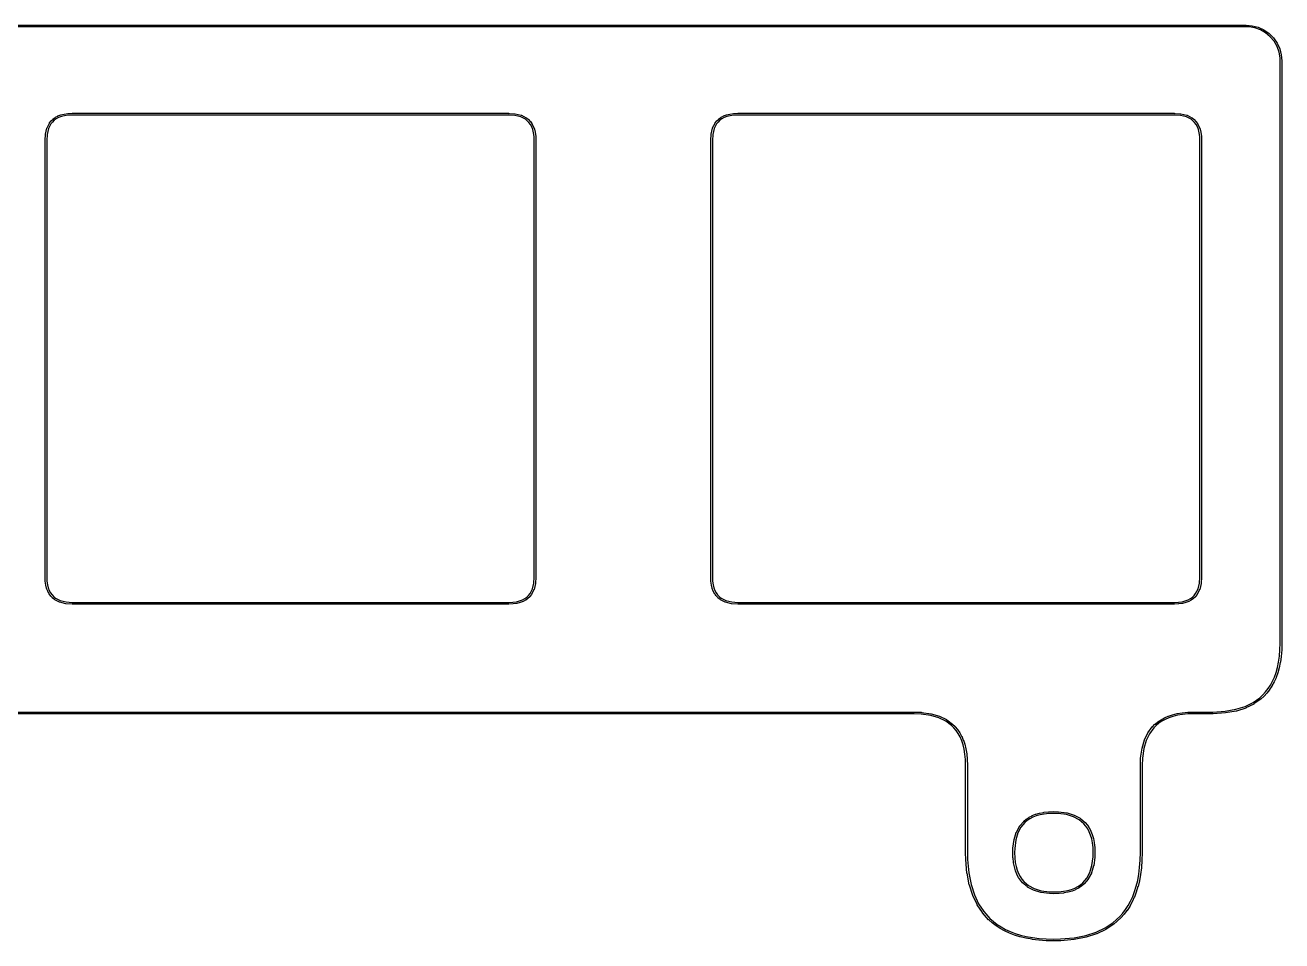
# Model space of a CAD drawing. Extents: x 16 to 363, y -178 to -8.
# Drawn here: x 326.97 to 362.94, y -141.68 to -115.46 of the extents above; entities that cross this region are included whole.
import ezdxf

# ---------------------------------------------------------------- set-up
doc = ezdxf.new("R2010")
doc.units = 0
doc.layers.add('BLACK', color=7, linetype='CONTINUOUS')

msp = doc.modelspace()

# ---------------------------------------------------------------- linework, layer by layer
at = {"layer": 'BLACK', "linetype": 'CONTINUOUS'}
for p, q in [((306.9875, -115.4625), (361.91, -115.4625)), ((361.91, -115.5125), (306.9875, -115.5125)), ((361.91, -115.4625), (362.087989, -115.478072)), ((361.995301, -115.5125), (361.91, -115.5125)), ((362.163312, -115.542125), (361.995301, -115.5125)), ((362.087989, -115.478072), (362.260571, -115.524315)), ((362.323627, -115.600475), (362.163312, -115.542125)), ((362.260571, -115.524315), (362.4225, -115.599824)), ((362.471373, -115.685776), (362.323627, -115.600475)), ((362.4225, -115.599824), (362.568857, -115.702304)), ((362.602062, -115.795438), (362.471373, -115.685776)), ((362.568857, -115.702304), (362.695196, -115.828643)), ((362.711724, -115.926127), (362.602062, -115.795438)), ((362.695196, -115.828643), (362.797676, -115.975)), ((362.797025, -116.073873), (362.711724, -115.926127)), ((362.855375, -116.234188), (362.797025, -116.073873)), ((362.797676, -115.975), (362.873185, -116.136929)), ((362.873185, -116.136929), (362.919428, -116.309511)), ((362.885, -116.402199), (362.855375, -116.234188)), ((362.885, -116.4875), (362.885, -116.402199)), ((362.885, -133.152171), (362.885, -116.4875)), ((362.919428, -116.309511), (362.935, -116.4875)), ((362.935, -116.4875), (362.935, -133.1525)), ((327.594088, -118.403027), (327.664154, -118.265339)), ((327.707595, -118.290217), (327.639968, -118.423111)), ((327.664154, -118.265339), (327.665682, -118.263398)), ((327.665682, -118.263398), (327.666805, -118.261196)), ((327.666805, -118.261196), (327.712301, -118.203504)), ((327.750498, -118.235813), (327.707595, -118.290217)), ((327.712301, -118.203504), (327.713612, -118.202384)), ((327.713612, -118.202384), (327.714599, -118.200968)), ((327.714599, -118.200968), (327.767193, -118.150374)), ((327.800606, -118.18761), (327.750498, -118.235813)), ((327.767193, -118.150374), (327.768659, -118.149434)), ((327.768659, -118.149434), (327.769844, -118.148155)), ((327.769844, -118.148155), (327.831496, -118.103428)), ((327.85949, -118.14489), (327.800606, -118.18761)), ((327.831496, -118.103428), (327.833034, -118.10272)), ((327.833034, -118.10272), (327.834342, -118.101642)), ((327.834342, -118.101642), (327.903537, -118.06446)), ((327.925792, -118.109262), (327.85949, -118.14489)), ((327.903537, -118.06446), (327.905084, -118.063986)), ((327.905084, -118.063986), (327.906451, -118.063128)), ((327.906451, -118.063128), (327.988279, -118.031873)), ((328.00473, -118.079112), (327.925792, -118.109262)), ((327.988279, -118.031873), (327.989751, -118.031622)), ((327.989751, -118.031622), (327.9911, -118.030983)), ((327.9911, -118.030983), (328.081452, -118.008255)), ((328.092345, -118.057073), (328.00473, -118.079112)), ((328.081452, -118.008255), (328.082811, -118.008186)), ((328.082811, -118.008186), (328.084095, -118.00774)), ((328.084095, -118.00774), (328.191571, -117.99274)), ((328.197294, -118.042425), (328.092345, -118.057073)), ((328.191571, -117.99274), (328.192784, -117.99281)), ((328.192784, -117.99281), (328.193963, -117.992523)), ((328.193963, -117.992523), (328.311437, -117.987523)), ((328.313023, -118.0375), (328.197294, -118.042425)), ((328.311437, -117.987523), (328.311969, -117.987605)), ((328.311969, -117.987605), (328.3125, -117.9875)), ((328.3125, -117.9875), (340.8125, -117.9875)), ((340.811672, -118.0375), (328.313023, -118.0375)), ((340.982931, -118.048803), (340.811672, -118.0375)), ((340.8125, -117.9875), (340.813317, -117.987662)), ((340.813317, -117.987662), (340.814146, -117.987554)), ((340.814146, -117.987554), (340.988384, -117.999054)), ((341.151888, -118.089968), (340.982931, -118.048803)), ((340.988384, -117.999054), (340.990486, -117.999618)), ((340.990486, -117.999618), (340.992656, -117.999711)), ((340.992656, -117.999711), (341.166553, -118.04208)), ((341.284782, -118.157595), (341.151888, -118.089968)), ((341.166553, -118.04208), (341.169181, -118.043302)), ((341.169181, -118.043302), (341.171973, -118.044088)), ((341.171973, -118.044088), (341.309661, -118.114154)), ((341.339186, -118.200498), (341.284782, -118.157595)), ((341.309661, -118.114154), (341.311601, -118.115682)), ((341.311601, -118.115682), (341.313804, -118.116805)), ((341.313804, -118.116805), (341.371496, -118.162301)), ((341.387389, -118.250606), (341.339186, -118.200498)), ((341.371496, -118.162301), (341.372615, -118.163612)), ((341.372615, -118.163612), (341.374032, -118.164599)), ((341.374032, -118.164599), (341.424626, -118.217193)), ((341.430109, -118.30949), (341.387389, -118.250606)), ((341.424626, -118.217193), (341.425565, -118.218659)), ((341.425565, -118.218659), (341.426845, -118.219844)), ((341.426845, -118.219844), (341.471572, -118.281496)), ((341.465737, -118.375792), (341.430109, -118.30949)), ((341.471572, -118.281496), (341.472279, -118.283034)), ((341.472279, -118.283034), (341.473358, -118.284342)), ((341.473358, -118.284342), (341.51054, -118.353537)), ((346.644088, -118.403027), (346.714154, -118.265339)), ((346.757595, -118.290217), (346.689968, -118.423111)), ((346.714154, -118.265339), (346.715682, -118.263398)), ((346.715682, -118.263398), (346.716805, -118.261196)), ((346.716805, -118.261196), (346.762301, -118.203504)), ((346.800498, -118.235813), (346.757595, -118.290217)), ((346.762301, -118.203504), (346.763612, -118.202384)), ((346.763612, -118.202384), (346.764599, -118.200968)), ((346.764599, -118.200968), (346.817193, -118.150374)), ((346.850606, -118.18761), (346.800498, -118.235813)), ((346.817193, -118.150374), (346.818659, -118.149434)), ((346.818659, -118.149434), (346.819844, -118.148155)), ((346.819844, -118.148155), (346.881496, -118.103428)), ((346.90949, -118.14489), (346.850606, -118.18761)), ((346.881496, -118.103428), (346.883034, -118.10272)), ((346.883034, -118.10272), (346.884342, -118.101642)), ((346.884342, -118.101642), (346.953537, -118.06446)), ((346.975792, -118.109262), (346.90949, -118.14489)), ((346.953537, -118.06446), (346.955084, -118.063986)), ((346.955084, -118.063986), (346.956451, -118.063128)), ((346.956451, -118.063128), (347.038279, -118.031873)), ((347.05473, -118.079112), (346.975792, -118.109262)), ((347.038279, -118.031873), (347.039751, -118.031622)), ((347.039751, -118.031622), (347.0411, -118.030983)), ((347.0411, -118.030983), (347.131452, -118.008255)), ((347.142345, -118.057073), (347.05473, -118.079112)), ((347.131452, -118.008255), (347.132811, -118.008186)), ((347.132811, -118.008186), (347.134095, -118.00774)), ((347.134095, -118.00774), (347.241571, -117.99274)), ((347.247294, -118.042425), (347.142345, -118.057073)), ((347.241571, -117.99274), (347.242784, -117.99281)), ((347.242784, -117.99281), (347.243963, -117.992523)), ((347.243963, -117.992523), (347.361437, -117.987523)), ((347.363023, -118.0375), (347.247294, -118.042425)), ((347.361437, -117.987523), (347.361969, -117.987605)), ((347.361969, -117.987605), (347.3625, -117.9875)), ((347.3625, -117.9875), (359.8625, -117.9875)), ((359.861672, -118.0375), (347.363023, -118.0375)), ((360.032931, -118.048803), (359.861672, -118.0375)), ((359.8625, -117.9875), (359.863317, -117.987662)), ((359.863317, -117.987662), (359.864146, -117.987554)), ((359.864146, -117.987554), (360.038384, -117.999054)), ((360.201888, -118.089968), (360.032931, -118.048803)), ((360.038384, -117.999054), (360.040486, -117.999618)), ((360.040486, -117.999618), (360.042656, -117.999711)), ((360.042656, -117.999711), (360.216553, -118.04208)), ((360.334782, -118.157595), (360.201888, -118.089968)), ((360.216553, -118.04208), (360.219181, -118.043302)), ((360.219181, -118.043302), (360.221973, -118.044088)), ((360.221973, -118.044088), (360.359661, -118.114154)), ((360.389186, -118.200498), (360.334782, -118.157595)), ((360.359661, -118.114154), (360.361601, -118.115682)), ((360.361601, -118.115682), (360.363804, -118.116805)), ((360.363804, -118.116805), (360.421496, -118.162301)), ((360.437389, -118.250606), (360.389186, -118.200498)), ((360.421496, -118.162301), (360.422615, -118.163612)), ((360.422615, -118.163612), (360.424032, -118.164599)), ((360.424032, -118.164599), (360.474626, -118.217193)), ((360.480109, -118.30949), (360.437389, -118.250606)), ((360.474626, -118.217193), (360.475565, -118.218659)), ((360.475565, -118.218659), (360.476845, -118.219844)), ((360.476845, -118.219844), (360.521572, -118.281496)), ((360.515737, -118.375792), (360.480109, -118.30949)), ((360.521572, -118.281496), (360.522279, -118.283034)), ((360.522279, -118.283034), (360.523358, -118.284342)), ((360.523358, -118.284342), (360.56054, -118.353537)), ((327.537554, -118.760854), (327.549054, -118.586616)), ((327.549054, -118.586616), (327.549618, -118.584513)), ((327.549618, -118.584513), (327.549711, -118.582344)), ((327.549711, -118.582344), (327.59208, -118.408447)), ((327.598803, -118.592068), (327.5875, -118.763327)), ((327.59208, -118.408447), (327.593302, -118.405818)), ((327.593302, -118.405818), (327.594088, -118.403027)), ((327.639968, -118.423111), (327.598803, -118.592068)), ((341.495887, -118.45473), (341.465737, -118.375792)), ((341.517926, -118.542345), (341.495887, -118.45473)), ((341.51054, -118.353537), (341.511013, -118.355084)), ((341.511013, -118.355084), (341.511872, -118.356451)), ((341.511872, -118.356451), (341.543127, -118.438279)), ((341.532574, -118.647294), (341.517926, -118.542345)), ((341.5375, -118.763022), (341.532574, -118.647294)), ((341.543127, -118.438279), (341.543377, -118.439751)), ((341.543377, -118.439751), (341.544017, -118.4411)), ((341.544017, -118.4411), (341.566745, -118.531452)), ((341.566745, -118.531452), (341.566813, -118.532811)), ((341.566813, -118.532811), (341.56726, -118.534095)), ((341.56726, -118.534095), (341.58226, -118.641571)), ((341.58226, -118.641571), (341.582189, -118.642784)), ((341.582189, -118.642784), (341.582477, -118.643963)), ((341.582477, -118.643963), (341.587477, -118.761437)), ((346.587554, -118.760854), (346.599054, -118.586616)), ((346.599054, -118.586616), (346.599618, -118.584513)), ((346.599618, -118.584513), (346.599711, -118.582344)), ((346.599711, -118.582344), (346.64208, -118.408447)), ((346.648803, -118.592068), (346.6375, -118.763327)), ((346.64208, -118.408447), (346.643302, -118.405818)), ((346.643302, -118.405818), (346.644088, -118.403027)), ((346.689968, -118.423111), (346.648803, -118.592068)), ((360.545887, -118.45473), (360.515737, -118.375792)), ((360.567926, -118.542345), (360.545887, -118.45473)), ((360.56054, -118.353537), (360.561013, -118.355084)), ((360.561013, -118.355084), (360.561872, -118.356451)), ((360.561872, -118.356451), (360.593127, -118.438279)), ((360.582574, -118.647294), (360.567926, -118.542345)), ((360.5875, -118.763022), (360.582574, -118.647294)), ((360.593127, -118.438279), (360.593377, -118.439751)), ((360.593377, -118.439751), (360.594017, -118.4411)), ((360.594017, -118.4411), (360.616745, -118.531452)), ((360.616745, -118.531452), (360.616813, -118.532811)), ((360.616813, -118.532811), (360.61726, -118.534095)), ((360.61726, -118.534095), (360.63226, -118.641571)), ((360.63226, -118.641571), (360.632189, -118.642784)), ((360.632189, -118.642784), (360.632477, -118.643963)), ((360.632477, -118.643963), (360.637477, -118.761437)), ((327.5375, -118.7625), (327.537662, -118.761682)), ((327.5375, -131.2625), (327.5375, -118.7625)), ((327.537662, -118.761682), (327.537554, -118.760854)), ((327.5875, -118.763327), (327.5875, -131.261977)), ((341.5375, -131.261672), (341.5375, -118.763022)), ((341.587477, -118.761437), (341.587394, -118.761969)), ((341.587394, -118.761969), (341.5875, -118.7625)), ((341.5875, -118.7625), (341.5875, -131.2625)), ((346.5875, -118.7625), (346.587662, -118.761682)), ((346.5875, -131.2625), (346.5875, -118.7625)), ((346.587662, -118.761682), (346.587554, -118.760854)), ((346.6375, -118.763327), (346.6375, -131.261977)), ((360.5875, -131.261672), (360.5875, -118.763022)), ((360.637477, -118.761437), (360.637394, -118.761969)), ((360.637394, -118.761969), (360.6375, -118.7625)), ((360.6375, -118.7625), (360.6375, -131.2625)), ((327.537605, -131.26303), (327.5375, -131.2625)), ((327.537523, -131.263563), (327.537605, -131.26303)), ((327.542523, -131.381037), (327.537523, -131.263563)), ((327.5875, -131.261977), (327.592425, -131.377705)), ((341.526196, -131.432931), (341.5375, -131.261672)), ((341.587446, -131.264147), (341.575946, -131.438384)), ((341.5875, -131.2625), (341.587337, -131.263318)), ((341.587337, -131.263318), (341.587446, -131.264147)), ((346.587605, -131.26303), (346.5875, -131.2625)), ((346.587523, -131.263563), (346.587605, -131.26303)), ((346.592523, -131.381037), (346.587523, -131.263563)), ((346.6375, -131.261977), (346.642425, -131.377705)), ((360.576196, -131.432931), (360.5875, -131.261672)), ((360.637446, -131.264147), (360.625946, -131.438384)), ((360.6375, -131.2625), (360.637337, -131.263318)), ((360.637337, -131.263318), (360.637446, -131.264147)), ((327.54281, -131.382215), (327.542523, -131.381037)), ((327.54274, -131.38343), (327.54281, -131.382215)), ((327.55774, -131.490905), (327.54274, -131.38343)), ((327.558186, -131.492188), (327.55774, -131.490905)), ((327.558255, -131.493548), (327.558186, -131.492188)), ((327.580983, -131.5839), (327.558255, -131.493548)), ((327.581624, -131.585251), (327.580983, -131.5839)), ((327.581874, -131.586721), (327.581624, -131.585251)), ((327.613128, -131.66855), (327.581874, -131.586721)), ((327.592425, -131.377705), (327.607072, -131.482653)), ((327.607072, -131.482653), (327.629113, -131.570271)), ((327.629113, -131.570271), (327.659264, -131.64921)), ((341.417404, -131.734782), (341.485031, -131.601888)), ((341.530912, -131.621973), (341.460846, -131.759661)), ((341.485031, -131.601888), (341.526196, -131.432931)), ((341.531697, -131.619181), (341.530912, -131.621973)), ((341.53292, -131.616553), (341.531697, -131.619181)), ((341.575289, -131.442656), (341.53292, -131.616553)), ((341.575381, -131.440486), (341.575289, -131.442656)), ((341.575946, -131.438384), (341.575381, -131.440486)), ((346.59281, -131.382215), (346.592523, -131.381037)), ((346.59274, -131.38343), (346.59281, -131.382215)), ((346.60774, -131.490905), (346.59274, -131.38343)), ((346.608186, -131.492188), (346.60774, -131.490905)), ((346.608255, -131.493548), (346.608186, -131.492188)), ((346.630983, -131.5839), (346.608255, -131.493548)), ((346.631624, -131.585251), (346.630983, -131.5839)), ((346.631874, -131.586721), (346.631624, -131.585251)), ((346.663128, -131.66855), (346.631874, -131.586721)), ((346.642425, -131.377705), (346.657072, -131.482653)), ((346.657072, -131.482653), (346.679113, -131.570271)), ((346.679113, -131.570271), (346.709264, -131.64921)), ((360.467404, -131.734782), (360.535031, -131.601888)), ((360.580912, -131.621973), (360.510846, -131.759661)), ((360.535031, -131.601888), (360.576196, -131.432931)), ((360.581697, -131.619181), (360.580912, -131.621973)), ((360.58292, -131.616553), (360.581697, -131.619181)), ((360.625289, -131.442656), (360.58292, -131.616553)), ((360.625381, -131.440486), (360.625289, -131.442656)), ((360.625946, -131.438384), (360.625381, -131.440486)), ((327.613987, -131.669917), (327.613128, -131.66855)), ((327.61446, -131.671463), (327.613987, -131.669917)), ((327.651642, -131.740657), (327.61446, -131.671463)), ((327.652718, -131.741962), (327.651642, -131.740657)), ((327.653428, -131.743505), (327.652718, -131.741962)), ((327.698156, -131.805156), (327.653428, -131.743505)), ((327.659264, -131.64921), (327.694887, -131.715504)), ((327.694887, -131.715504), (327.737608, -131.77439)), ((327.699433, -131.806338), (327.698156, -131.805156)), ((327.700374, -131.807807), (327.699433, -131.806338)), ((327.750968, -131.860401), (327.700374, -131.807807)), ((327.737608, -131.77439), (327.785813, -131.824502)), ((327.752384, -131.861387), (327.750968, -131.860401)), ((327.753504, -131.862699), (327.752384, -131.861387)), ((327.811197, -131.908196), (327.753504, -131.862699)), ((327.785813, -131.824502), (327.840217, -131.867404)), ((327.813398, -131.909318), (327.811197, -131.908196)), ((327.815339, -131.910846), (327.813398, -131.909318)), ((327.953027, -131.980912), (327.815339, -131.910846)), ((327.840217, -131.867404), (327.973111, -131.935031)), ((327.955818, -131.981697), (327.953027, -131.980912)), ((327.958447, -131.98292), (327.955818, -131.981697)), ((328.132344, -132.025289), (327.958447, -131.98292)), ((327.973111, -131.935031), (328.142068, -131.976196)), ((328.142068, -131.976196), (328.313328, -131.9875)), ((328.313328, -131.9875), (340.811977, -131.9875)), ((340.811977, -131.9875), (340.927705, -131.982574)), ((340.927705, -131.982574), (341.032653, -131.967927)), ((341.032653, -131.967927), (341.120271, -131.945886)), ((341.1339, -131.994017), (341.043548, -132.016745)), ((341.120271, -131.945886), (341.19921, -131.915735)), ((341.135251, -131.993375), (341.1339, -131.994017)), ((341.136721, -131.993126), (341.135251, -131.993375)), ((341.21855, -131.961872), (341.136721, -131.993126)), ((341.19921, -131.915735), (341.265504, -131.880112)), ((341.219917, -131.961012), (341.21855, -131.961872)), ((341.221463, -131.96054), (341.219917, -131.961012)), ((341.290657, -131.923358), (341.221463, -131.96054)), ((341.265504, -131.880112), (341.32439, -131.837391)), ((341.291962, -131.922281), (341.290657, -131.923358)), ((341.293505, -131.921572), (341.291962, -131.922281)), ((341.355156, -131.876844), (341.293505, -131.921572)), ((341.32439, -131.837391), (341.374502, -131.789186)), ((341.356338, -131.875566), (341.355156, -131.876844)), ((341.357807, -131.874626), (341.356338, -131.875566)), ((341.410401, -131.824032), (341.357807, -131.874626)), ((341.374502, -131.789186), (341.417404, -131.734782)), ((341.411387, -131.822615), (341.410401, -131.824032)), ((341.412699, -131.821496), (341.411387, -131.822615)), ((341.458196, -131.763803), (341.412699, -131.821496)), ((341.459318, -131.761601), (341.458196, -131.763803)), ((341.460846, -131.759661), (341.459318, -131.761601)), ((346.663987, -131.669917), (346.663128, -131.66855)), ((346.66446, -131.671463), (346.663987, -131.669917)), ((346.701642, -131.740657), (346.66446, -131.671463)), ((346.702718, -131.741962), (346.701642, -131.740657)), ((346.703428, -131.743505), (346.702718, -131.741962)), ((346.748156, -131.805156), (346.703428, -131.743505)), ((346.709264, -131.64921), (346.744887, -131.715504)), ((346.744887, -131.715504), (346.787608, -131.77439)), ((346.749433, -131.806338), (346.748156, -131.805156)), ((346.750374, -131.807807), (346.749433, -131.806338)), ((346.800968, -131.860401), (346.750374, -131.807807)), ((346.787608, -131.77439), (346.835813, -131.824502)), ((346.802384, -131.861387), (346.800968, -131.860401)), ((346.803504, -131.862699), (346.802384, -131.861387)), ((346.861197, -131.908196), (346.803504, -131.862699)), ((346.835813, -131.824502), (346.890217, -131.867404)), ((346.863398, -131.909318), (346.861197, -131.908196)), ((346.865339, -131.910846), (346.863398, -131.909318)), ((347.003027, -131.980912), (346.865339, -131.910846)), ((346.890217, -131.867404), (347.023111, -131.935031)), ((347.005818, -131.981697), (347.003027, -131.980912)), ((347.008447, -131.98292), (347.005818, -131.981697)), ((347.182344, -132.025289), (347.008447, -131.98292)), ((347.023111, -131.935031), (347.192068, -131.976196)), ((347.192068, -131.976196), (347.363328, -131.9875)), ((347.363328, -131.9875), (359.861977, -131.9875)), ((359.861977, -131.9875), (359.977705, -131.982574)), ((359.977705, -131.982574), (360.082653, -131.967927)), ((360.082653, -131.967927), (360.170271, -131.945886)), ((360.1839, -131.994017), (360.093548, -132.016745)), ((360.170271, -131.945886), (360.24921, -131.915735)), ((360.185251, -131.993375), (360.1839, -131.994017)), ((360.186721, -131.993126), (360.185251, -131.993375)), ((360.26855, -131.961872), (360.186721, -131.993126)), ((360.24921, -131.915735), (360.315504, -131.880112)), ((360.269917, -131.961012), (360.26855, -131.961872)), ((360.271463, -131.96054), (360.269917, -131.961012)), ((360.340657, -131.923358), (360.271463, -131.96054)), ((360.315504, -131.880112), (360.37439, -131.837391)), ((360.341962, -131.922281), (360.340657, -131.923358)), ((360.343505, -131.921572), (360.341962, -131.922281)), ((360.405156, -131.876844), (360.343505, -131.921572)), ((360.37439, -131.837391), (360.424502, -131.789186)), ((360.406338, -131.875566), (360.405156, -131.876844)), ((360.407807, -131.874626), (360.406338, -131.875566)), ((360.460401, -131.824032), (360.407807, -131.874626)), ((360.424502, -131.789186), (360.467404, -131.734782)), ((360.461387, -131.822615), (360.460401, -131.824032)), ((360.462699, -131.821496), (360.461387, -131.822615)), ((360.508196, -131.763803), (360.462699, -131.821496)), ((360.509318, -131.761601), (360.508196, -131.763803)), ((360.510846, -131.759661), (360.509318, -131.761601)), ((328.134513, -132.025381), (328.132344, -132.025289)), ((328.136616, -132.025946), (328.134513, -132.025381)), ((328.310853, -132.037446), (328.136616, -132.025946)), ((328.311681, -132.037337), (328.310853, -132.037446)), ((328.3125, -132.0375), (328.311681, -132.037337)), ((340.8125, -132.0375), (328.3125, -132.0375)), ((340.81303, -132.037394), (340.8125, -132.0375)), ((340.813563, -132.037477), (340.81303, -132.037394)), ((340.931037, -132.032477), (340.813563, -132.037477)), ((340.932215, -132.032189), (340.931037, -132.032477)), ((340.93343, -132.03226), (340.932215, -132.032189)), ((341.040905, -132.01726), (340.93343, -132.03226)), ((341.042188, -132.016813), (341.040905, -132.01726)), ((341.043548, -132.016745), (341.042188, -132.016813)), ((347.184513, -132.025381), (347.182344, -132.025289)), ((347.186616, -132.025946), (347.184513, -132.025381)), ((347.360853, -132.037446), (347.186616, -132.025946)), ((347.361681, -132.037337), (347.360853, -132.037446)), ((347.3625, -132.0375), (347.361681, -132.037337)), ((359.8625, -132.0375), (347.3625, -132.0375)), ((359.86303, -132.037394), (359.8625, -132.0375)), ((359.863563, -132.037477), (359.86303, -132.037394)), ((359.981037, -132.032477), (359.863563, -132.037477)), ((359.982215, -132.032189), (359.981037, -132.032477)), ((359.98343, -132.03226), (359.982215, -132.032189)), ((360.090905, -132.01726), (359.98343, -132.03226)), ((360.092188, -132.016813), (360.090905, -132.01726)), ((360.093548, -132.016745), (360.092188, -132.016813)), ((362.865142, -133.529737), (362.880025, -133.346176)), ((362.880025, -133.346176), (362.885, -133.152171)), ((362.929918, -133.349521), (362.914918, -133.53452)), ((362.929992, -133.348141), (362.929837, -133.348825)), ((362.929837, -133.348825), (362.929918, -133.349521)), ((362.934992, -133.153141), (362.929992, -133.348141)), ((362.935, -133.1525), (362.934936, -133.152819)), ((362.934936, -133.152819), (362.934992, -133.153141)), ((362.809515, -133.851067), (362.841797, -133.694971)), ((362.841797, -133.694971), (362.865142, -133.529737)), ((362.890922, -133.704323), (362.858307, -133.862028)), ((362.890928, -133.703516), (362.890922, -133.704323)), ((362.891194, -133.702757), (362.890928, -133.703516)), ((362.914754, -133.535997), (362.891194, -133.702757)), ((362.914918, -133.53452), (362.914711, -133.535244)), ((362.914711, -133.535244), (362.914754, -133.535997)), ((362.669749, -134.243657), (362.722997, -134.12407)), ((362.769059, -134.143543), (362.715023, -134.264899)), ((362.722997, -134.12407), (362.770321, -133.991737)), ((362.769269, -134.142611), (362.769059, -134.143543)), ((362.769761, -134.141792), (362.769269, -134.142611)), ((362.817704, -134.007728), (362.769761, -134.141792)), ((362.770321, -133.991737), (362.809515, -133.851067)), ((362.817836, -134.006831), (362.817704, -134.007728)), ((362.818247, -134.00602), (362.817836, -134.006831)), ((362.857908, -133.863675), (362.818247, -134.00602)), ((362.857972, -133.862818), (362.857908, -133.863675)), ((362.858307, -133.862028), (362.857972, -133.862818)), ((362.469092, -134.551498), (362.542593, -134.457153)), ((362.582681, -134.487054), (362.50789, -134.583056)), ((362.542593, -134.457153), (362.608971, -134.355574)), ((362.583152, -134.486115), (362.582681, -134.487054)), ((362.583887, -134.485366), (362.583152, -134.486115)), ((362.651386, -134.382071), (362.583887, -134.485366)), ((362.608971, -134.355574), (362.669749, -134.243657)), ((362.651768, -134.381119), (362.651386, -134.382071)), ((362.652428, -134.380327), (362.651768, -134.381119)), ((362.714154, -134.266661), (362.652428, -134.380327)), ((362.714449, -134.265711), (362.714154, -134.266661)), ((362.715023, -134.264899), (362.714449, -134.265711)), ((361.883417, -134.964703), (362.109089, -134.853775)), ((362.109089, -134.853775), (362.303531, -134.716182)), ((362.333689, -134.756095), (362.136343, -134.895742)), ((362.303531, -134.716182), (362.389605, -134.6375)), ((362.33477, -134.754954), (362.333689, -134.756095)), ((362.336116, -134.75414), (362.33477, -134.754954)), ((362.424123, -134.673689), (362.336116, -134.75414)), ((362.389605, -134.6375), (362.469092, -134.551498)), ((362.424753, -134.672831), (362.424123, -134.673689)), ((362.425614, -134.672206), (362.424753, -134.672831)), ((362.506527, -134.584661), (362.425614, -134.672206)), ((362.507083, -134.583753), (362.506527, -134.584661)), ((362.50789, -134.583056), (362.507083, -134.583753)), ((306.9875, -135.1275), (333.91, -135.1275)), ((333.91, -135.1775), (306.9875, -135.1775)), ((333.91, -135.1275), (352.41, -135.1275)), ((352.40954, -135.1775), (333.91, -135.1775)), ((352.613495, -135.185018), (352.40954, -135.1775)), ((352.41, -135.1275), (352.410459, -135.127591)), ((352.410459, -135.127591), (352.410921, -135.127517)), ((352.410921, -135.127517), (352.616637, -135.1351)), ((352.888794, -135.224012), (352.613495, -135.185018)), ((352.616637, -135.1351), (352.617912, -135.135402)), ((352.617912, -135.135402), (352.619222, -135.13533)), ((352.619222, -135.13533), (352.897617, -135.174763)), ((353.120258, -135.292299), (352.888794, -135.224012)), ((352.897617, -135.174763), (352.899354, -135.175371)), ((352.899354, -135.175371), (352.901185, -135.175538)), ((352.901185, -135.175538), (353.136418, -135.244937)), ((359.687463, -135.243388), (359.804109, -135.204409)), ((359.804109, -135.204409), (359.805131, -135.204279)), ((359.805131, -135.204279), (359.806067, -135.203842)), ((359.806067, -135.203842), (359.937385, -135.171572)), ((359.948391, -135.220355), (359.818982, -135.252156)), ((359.937385, -135.171572), (359.938345, -135.171529)), ((359.938345, -135.171529), (359.939245, -135.171189)), ((359.939245, -135.171189), (360.079484, -135.147839)), ((360.086824, -135.197305), (359.948391, -135.220355)), ((360.079484, -135.147839), (360.080377, -135.147867)), ((360.080377, -135.147867), (360.08123, -135.147612)), ((360.08123, -135.147612), (360.239436, -135.132612)), ((360.243341, -135.182465), (360.086824, -135.197305)), ((360.239436, -135.132612), (360.24025, -135.132695)), ((360.24025, -135.132695), (360.241052, -135.132511)), ((360.241052, -135.132511), (360.409257, -135.127511)), ((360.410373, -135.1775), (360.243341, -135.182465)), ((360.409257, -135.127511), (360.409629, -135.127573)), ((360.409629, -135.127573), (360.41, -135.1275)), ((360.41, -135.1275), (360.909977, -135.1275)), ((360.91, -135.1775), (360.410373, -135.1775)), ((360.909977, -135.1275), (360.962904, -135.127139)), ((360.910086, -135.177482), (360.91, -135.1775)), ((360.91017, -135.177499), (360.910086, -135.177482)), ((360.963985, -135.177132), (360.91017, -135.177499)), ((360.962904, -135.127139), (361.316768, -135.104177)), ((360.964702, -135.176984), (360.963985, -135.177132)), ((360.965434, -135.177081), (360.964702, -135.176984)), ((361.321435, -135.153981), (360.965434, -135.177081)), ((361.316768, -135.104177), (361.621234, -135.048864)), ((361.322838, -135.153605), (361.321435, -135.153981)), ((361.324285, -135.15363), (361.322838, -135.153605)), ((361.631788, -135.097765), (361.324285, -135.15363)), ((361.621234, -135.048864), (361.883417, -134.964703)), ((361.633319, -135.09716), (361.631788, -135.097765)), ((361.634961, -135.096972), (361.633319, -135.09716)), ((361.90044, -135.011753), (361.634961, -135.096972)), ((361.902049, -135.010858), (361.90044, -135.011753)), ((361.903827, -135.010385), (361.902049, -135.010858)), ((362.13293, -134.897771), (361.903827, -135.010385)), ((362.134517, -134.896556), (362.13293, -134.897771)), ((362.136343, -134.895742), (362.134517, -134.896556)), ((353.314997, -135.387287), (353.120258, -135.292299)), ((353.136418, -135.244937), (353.138274, -135.24591)), ((353.138274, -135.24591), (353.140303, -135.246445)), ((353.140303, -135.246445), (353.338988, -135.343359)), ((353.479084, -135.508917), (353.314997, -135.387287)), ((353.338988, -135.343359), (353.340826, -135.344757)), ((353.340826, -135.344757), (353.342915, -135.345744)), ((353.342915, -135.345744), (353.510317, -135.46983)), ((353.550324, -135.579782), (353.479084, -135.508917)), ((353.510317, -135.46983), (353.511543, -135.471182)), ((353.511543, -135.471182), (353.51306, -135.47219)), ((353.51306, -135.47219), (353.586451, -135.545193)), ((353.615028, -135.658063), (353.550324, -135.579782)), ((353.586451, -135.545193), (353.587137, -135.546214)), ((353.587137, -135.546214), (353.58809, -135.546991)), ((353.58809, -135.546991), (353.654336, -135.627137)), ((359.103244, -135.719585), (359.22733, -135.552183)), ((359.266417, -135.583415), (359.144787, -135.747502)), ((359.22733, -135.552183), (359.228682, -135.550956)), ((359.228682, -135.550956), (359.22969, -135.54944)), ((359.22969, -135.54944), (359.302693, -135.476049)), ((359.337282, -135.512175), (359.266417, -135.583415)), ((359.302693, -135.476049), (359.303714, -135.475362)), ((359.303714, -135.475362), (359.304491, -135.47441)), ((359.304491, -135.47441), (359.384637, -135.408164)), ((359.415563, -135.447471), (359.337282, -135.512175)), ((359.384637, -135.408164), (359.385714, -135.407583)), ((359.385714, -135.407583), (359.386571, -135.406718)), ((359.386571, -135.406718), (359.475956, -135.346337)), ((359.502964, -135.388431), (359.415563, -135.447471)), ((359.475956, -135.346337), (359.477055, -135.345875)), ((359.477055, -135.345875), (359.477967, -135.345113)), ((359.477967, -135.345113), (359.574829, -135.292211)), ((359.597792, -135.33664), (359.502964, -135.388431)), ((359.574829, -135.292211), (359.575924, -135.291867)), ((359.575924, -135.291867), (359.576871, -135.291213)), ((359.576871, -135.291213), (359.685445, -135.244161)), ((359.704342, -135.290464), (359.597792, -135.33664)), ((359.685445, -135.244161), (359.686513, -135.24393)), ((359.686513, -135.24393), (359.687463, -135.243388)), ((359.818982, -135.252156), (359.704342, -135.290464)), ((353.674068, -135.745464), (353.615028, -135.658063)), ((353.654336, -135.627137), (353.654916, -135.628214)), ((353.654916, -135.628214), (353.655782, -135.629071)), ((353.655782, -135.629071), (353.716163, -135.718456)), ((353.725859, -135.840292), (353.674068, -135.745464)), ((353.716163, -135.718456), (353.716624, -135.719555)), ((353.716624, -135.719555), (353.717387, -135.720467)), ((353.717387, -135.720467), (353.770289, -135.817329)), ((353.772035, -135.946842), (353.725859, -135.840292)), ((353.770289, -135.817329), (353.770632, -135.818424)), ((353.770632, -135.818424), (353.771287, -135.819371)), ((353.771287, -135.819371), (353.818339, -135.927945)), ((353.810343, -136.061482), (353.772035, -135.946842)), ((353.818339, -135.927945), (353.818569, -135.929013)), ((353.818569, -135.929013), (353.819112, -135.929963)), ((353.819112, -135.929963), (353.858091, -136.046609)), ((358.933038, -136.161315), (359.002437, -135.926082)), ((359.049799, -135.942241), (358.981512, -136.173705)), ((359.002437, -135.926082), (359.00341, -135.924225)), ((359.00341, -135.924225), (359.003945, -135.922197)), ((359.003945, -135.922197), (359.100859, -135.723512)), ((359.144787, -135.747502), (359.049799, -135.942241)), ((359.100859, -135.723512), (359.102257, -135.721673)), ((359.102257, -135.721673), (359.103244, -135.719585)), ((353.842144, -136.190891), (353.810343, -136.061482)), ((353.865194, -136.329324), (353.842144, -136.190891)), ((353.858091, -136.046609), (353.85822, -136.047631)), ((353.85822, -136.047631), (353.858658, -136.048567)), ((353.858658, -136.048567), (353.890928, -136.179885)), ((353.890928, -136.179885), (353.89097, -136.180845)), ((353.89097, -136.180845), (353.891311, -136.181745)), ((353.891311, -136.181745), (353.914661, -136.321984)), ((358.89283, -136.443278), (358.932263, -136.164883)), ((358.932263, -136.164883), (358.932871, -136.163145)), ((358.932871, -136.163145), (358.933038, -136.161315)), ((358.981512, -136.173705), (358.942518, -136.449004)), ((353.880034, -136.485841), (353.865194, -136.329324)), ((353.885, -136.652872), (353.880034, -136.485841)), ((353.885, -139.1525), (353.885, -136.652872)), ((353.914661, -136.321984), (353.914632, -136.322877)), ((353.914632, -136.322877), (353.914888, -136.32373)), ((353.914888, -136.32373), (353.929888, -136.481936)), ((353.929888, -136.481936), (353.929804, -136.48275)), ((353.929804, -136.48275), (353.929989, -136.483552)), ((353.929989, -136.483552), (353.934989, -136.651757)), ((353.934989, -136.651757), (353.934926, -136.652129)), ((353.934926, -136.652129), (353.935, -136.6525)), ((353.935, -136.6525), (353.935, -139.152243)), ((358.885, -136.6525), (358.885091, -136.65204)), ((358.885, -139.152235), (358.885, -136.6525)), ((358.885017, -136.651579), (358.8926, -136.445863)), ((358.885091, -136.65204), (358.885017, -136.651579)), ((358.8926, -136.445863), (358.892902, -136.444587)), ((358.892902, -136.444587), (358.89283, -136.443278)), ((358.942518, -136.449004), (358.935, -136.652959)), ((358.935, -136.652959), (358.935, -139.1525)), ((355.701307, -138.139874), (355.789681, -138.093695)), ((355.789681, -138.093695), (355.790924, -138.09333)), ((355.790924, -138.09333), (355.792014, -138.092624)), ((355.792014, -138.092624), (355.88826, -138.054316)), ((355.905632, -138.101217), (355.811693, -138.138606)), ((355.88826, -138.054316), (355.889465, -138.054093)), ((355.889465, -138.054093), (355.890551, -138.053531)), ((355.890551, -138.053531), (356.00075, -138.021619)), ((356.013569, -138.06996), (355.905632, -138.101217)), ((356.00075, -138.021619), (356.001879, -138.021522)), ((356.001879, -138.021522), (356.002933, -138.021091)), ((356.002933, -138.021091), (356.121914, -137.997959)), ((356.130431, -138.047239), (356.013569, -138.06996)), ((356.121914, -137.997959), (356.12296, -137.997963)), ((356.12296, -137.997963), (356.123957, -137.997649)), ((356.123957, -137.997649), (356.260616, -137.982649)), ((356.265145, -138.032452), (356.130431, -138.047239)), ((356.260616, -137.982649), (356.261566, -137.982731)), ((356.261566, -137.982731), (356.262491, -137.982515)), ((356.262491, -137.982515), (356.409148, -137.977515)), ((356.410057, -138.027512), (356.265145, -138.032452)), ((356.409148, -137.977515), (356.40993, -137.977642)), ((356.40993, -137.977642), (356.410715, -137.97751)), ((356.532436, -138.031014), (356.410057, -138.027512)), ((356.410715, -137.97751), (356.535141, -137.981071)), ((356.77511, -138.062906), (356.532436, -138.031014)), ((356.535141, -137.981071), (356.536397, -137.981358)), ((356.536397, -137.981358), (356.537683, -137.981274)), ((356.537683, -137.981274), (356.783689, -138.013604)), ((356.97402, -138.123794), (356.77511, -138.062906)), ((356.783689, -138.013604), (356.78567, -138.014275)), ((356.78567, -138.014275), (356.787749, -138.014486)), ((356.787749, -138.014486), (356.990975, -138.076694)), ((356.990975, -138.076694), (356.993109, -138.077841)), ((356.993109, -138.077841), (356.995429, -138.078544)), ((356.995429, -138.078544), (357.163235, -138.168116)), ((355.336044, -138.56707), (355.425617, -138.399266)), ((355.468463, -138.425177), (355.381293, -138.588481)), ((355.425617, -138.399266), (355.427318, -138.39719)), ((355.427318, -138.39719), (355.428623, -138.394848)), ((355.428623, -138.394848), (355.545828, -138.256942)), ((355.582571, -138.290916), (355.468463, -138.425177)), ((355.545828, -138.256942), (355.547472, -138.255639)), ((355.547472, -138.255639), (355.548782, -138.254003)), ((355.548782, -138.254003), (355.619137, -138.194804)), ((355.650272, -138.233951), (355.582571, -138.290916)), ((355.619137, -138.194804), (355.620356, -138.194132)), ((355.620356, -138.194132), (355.621341, -138.193148)), ((355.621341, -138.193148), (355.698992, -138.141247)), ((355.72566, -138.183562), (355.650272, -138.233951)), ((355.698992, -138.141247), (355.700248, -138.140726)), ((355.700248, -138.140726), (355.701307, -138.139874)), ((355.811693, -138.138606), (355.72566, -138.183562)), ((357.137321, -138.210961), (356.97402, -138.123794)), ((357.271583, -138.325071), (357.137321, -138.210961)), ((357.163235, -138.168116), (357.165312, -138.169818)), ((357.165312, -138.169818), (357.167652, -138.171122)), ((357.167652, -138.171122), (357.305558, -138.288329)), ((357.328548, -138.392772), (357.271583, -138.325071)), ((357.305558, -138.288329), (357.306859, -138.289971)), ((357.306859, -138.289971), (357.308497, -138.291282)), ((357.308497, -138.291282), (357.367696, -138.361637)), ((357.378937, -138.46816), (357.328548, -138.392772)), ((357.367696, -138.361637), (357.368367, -138.362856)), ((357.368367, -138.362856), (357.369352, -138.363841)), ((357.369352, -138.363841), (357.421253, -138.441492)), ((357.423893, -138.554193), (357.378937, -138.46816)), ((357.421253, -138.441492), (357.421773, -138.442748)), ((357.421773, -138.442748), (357.422626, -138.443807)), ((357.422626, -138.443807), (357.468805, -138.532181)), ((355.238774, -139.024817), (355.271104, -138.778811)), ((355.271104, -138.778811), (355.271775, -138.776829)), ((355.271775, -138.776829), (355.271986, -138.774751)), ((355.271986, -138.774751), (355.334194, -138.571525)), ((355.320406, -138.787389), (355.288514, -139.030063)), ((355.381293, -138.588481), (355.320406, -138.787389)), ((355.334194, -138.571525), (355.335341, -138.569391)), ((355.335341, -138.569391), (355.336044, -138.56707)), ((357.461282, -138.648132), (357.423893, -138.554193)), ((357.492539, -138.756069), (357.461282, -138.648132)), ((357.468805, -138.532181), (357.469169, -138.533424)), ((357.469169, -138.533424), (357.469876, -138.534514)), ((357.469876, -138.534514), (357.508184, -138.63076)), ((357.51526, -138.872931), (357.492539, -138.756069)), ((357.508184, -138.63076), (357.508406, -138.631965)), ((357.508406, -138.631965), (357.508969, -138.633051)), ((357.508969, -138.633051), (357.540881, -138.74325)), ((357.540881, -138.74325), (357.540977, -138.744379)), ((357.540977, -138.744379), (357.541409, -138.745433)), ((357.541409, -138.745433), (357.564541, -138.864414)), ((353.885049, -139.152751), (353.885, -139.1525)), ((353.885005, -139.153004), (353.885049, -139.152751)), ((353.888913, -139.346787), (353.885005, -139.153004)), ((353.935, -139.152243), (353.938885, -139.344922)), ((355.23501, -139.151785), (355.238571, -139.027359)), ((355.235142, -139.152569), (355.23501, -139.151785)), ((355.235015, -139.153352), (355.235142, -139.152569)), ((355.240015, -139.30001), (355.235015, -139.153352)), ((355.238571, -139.027359), (355.238858, -139.026102)), ((355.238858, -139.026102), (355.238774, -139.024817)), ((355.288514, -139.030063), (355.285012, -139.152442)), ((355.285012, -139.152442), (355.289952, -139.297355)), ((357.530047, -139.007645), (357.51526, -138.872931)), ((357.534987, -139.152557), (357.530047, -139.007645)), ((357.531485, -139.274936), (357.534987, -139.152557)), ((357.564541, -138.864414), (357.564536, -138.86546)), ((357.564536, -138.86546), (357.564851, -138.866457)), ((357.564851, -138.866457), (357.579851, -139.003116)), ((357.579851, -139.003116), (357.579768, -139.004066)), ((357.579768, -139.004066), (357.579985, -139.004991)), ((357.579985, -139.004991), (357.584985, -139.151648)), ((357.58499, -139.153215), (357.581429, -139.277641)), ((357.584985, -139.151648), (357.584857, -139.15243)), ((357.584857, -139.15243), (357.58499, -139.153215)), ((358.880021, -139.369906), (358.885, -139.152235)), ((358.934993, -139.153072), (358.929993, -139.371679)), ((358.935, -139.1525), (358.934943, -139.152786)), ((358.934943, -139.152786), (358.934993, -139.153072)), ((353.889099, -139.347633), (353.888913, -139.346787)), ((353.889006, -139.348496), (353.889099, -139.347633)), ((353.923341, -139.734877), (353.889006, -139.348496)), ((353.938885, -139.344922), (353.973028, -139.729138)), ((355.240231, -139.300935), (355.240015, -139.30001)), ((355.240149, -139.301886), (355.240231, -139.300935)), ((355.255149, -139.438543), (355.240149, -139.301886)), ((355.255463, -139.439539), (355.255149, -139.438543)), ((355.255459, -139.440586), (355.255463, -139.439539)), ((355.278592, -139.559567), (355.255459, -139.440586)), ((355.289952, -139.297355), (355.304737, -139.432055)), ((355.304737, -139.432055), (355.32746, -139.54893)), ((355.32746, -139.54893), (355.35872, -139.656878)), ((357.438706, -139.716518), (357.499593, -139.517607)), ((357.548014, -139.530249), (357.485806, -139.733474)), ((357.499593, -139.517607), (357.531485, -139.274936)), ((357.548224, -139.52817), (357.548014, -139.530249)), ((357.548896, -139.526189), (357.548224, -139.52817)), ((357.581226, -139.280184), (357.548896, -139.526189)), ((357.581429, -139.277641), (357.581141, -139.278897)), ((357.581141, -139.278897), (357.581226, -139.280184)), ((358.86511, -139.577275), (358.880021, -139.369906)), ((358.929936, -139.3729), (358.914936, -139.581507)), ((358.929993, -139.371679), (358.929858, -139.372282)), ((358.929858, -139.372282), (358.929936, -139.3729)), ((353.923715, -139.736153), (353.923341, -139.734877)), ((353.923712, -139.737484), (353.923715, -139.736153)), ((353.990259, -140.0762), (353.923712, -139.737484)), ((353.973028, -139.729138), (354.039035, -140.065106)), ((355.279021, -139.560617), (355.278592, -139.559567)), ((355.279119, -139.56175), (355.279021, -139.560617)), ((355.311031, -139.67195), (355.279119, -139.56175)), ((355.311593, -139.673035), (355.311031, -139.67195)), ((355.311816, -139.674241), (355.311593, -139.673035)), ((355.350124, -139.770487), (355.311816, -139.674241)), ((355.350831, -139.771577), (355.350124, -139.770487)), ((355.351195, -139.772819), (355.350831, -139.771577)), ((355.397374, -139.861193), (355.351195, -139.772819)), ((355.35872, -139.656878), (355.396106, -139.750806)), ((355.396106, -139.750806), (355.441062, -139.836839)), ((355.398225, -139.86225), (355.397374, -139.861193)), ((355.398746, -139.863507), (355.398225, -139.86225)), ((355.450647, -139.941159), (355.398746, -139.863507)), ((355.441062, -139.836839), (355.49145, -139.912227)), ((355.49145, -139.912227), (355.548416, -139.979928)), ((357.237428, -140.014083), (357.351538, -139.879821)), ((357.391378, -139.910152), (357.274171, -140.048058)), ((357.351538, -139.879821), (357.438706, -139.716518)), ((357.392682, -139.907809), (357.391378, -139.910152)), ((357.394384, -139.905734), (357.392682, -139.907809)), ((357.483956, -139.737929), (357.394384, -139.905734)), ((357.484658, -139.735607), (357.483956, -139.737929)), ((357.485806, -139.733474), (357.484658, -139.735607)), ((358.808975, -139.945726), (358.841572, -139.766115)), ((358.841572, -139.766115), (358.86511, -139.577275)), ((358.890893, -139.774359), (358.858038, -139.955389)), ((358.891103, -139.772986), (358.890881, -139.773654)), ((358.890881, -139.773654), (358.890893, -139.774359)), ((358.914808, -139.582806), (358.891103, -139.772986)), ((358.914936, -139.581507), (358.91476, -139.582146)), ((358.91476, -139.582146), (358.914808, -139.582806)), ((353.990825, -140.077576), (353.990259, -140.0762)), ((353.990998, -140.07906), (353.990825, -140.077576)), ((354.086791, -140.375869), (353.990998, -140.07906)), ((354.039035, -140.065106), (354.13387, -140.358953)), ((355.451631, -139.942143), (355.450647, -139.941159)), ((355.452303, -139.943363), (355.451631, -139.942143)), ((355.511503, -140.013718), (355.452303, -139.943363)), ((355.51314, -140.015028), (355.511503, -140.013718)), ((355.514442, -140.016671), (355.51314, -140.015028)), ((355.652348, -140.133878), (355.514442, -140.016671)), ((355.548416, -139.979928), (355.682678, -140.094038)), ((355.65469, -140.135182), (355.652348, -140.133878)), ((355.656766, -140.136884), (355.65469, -140.135182)), ((355.824571, -140.226456), (355.656766, -140.136884)), ((355.682678, -140.094038), (355.845981, -140.181206)), ((355.826892, -140.227158), (355.824571, -140.226456)), ((355.829026, -140.228306), (355.826892, -140.227158)), ((356.032251, -140.290514), (355.829026, -140.228306)), ((355.845981, -140.181206), (356.044892, -140.242093)), ((356.044892, -140.242093), (356.287563, -140.273985)), ((356.409942, -140.277487), (356.554855, -140.272547)), ((356.554855, -140.272547), (356.689555, -140.257762)), ((356.689555, -140.257762), (356.80643, -140.235039)), ((356.80643, -140.235039), (356.914378, -140.203779)), ((356.92945, -140.251469), (356.81925, -140.283381)), ((356.914378, -140.203779), (357.008306, -140.166393)), ((356.930535, -140.250906), (356.92945, -140.251469)), ((356.931741, -140.250684), (356.930535, -140.250906)), ((357.027987, -140.212376), (356.931741, -140.250684)), ((357.008306, -140.166393), (357.094339, -140.121437)), ((357.029077, -140.211668), (357.027987, -140.212376)), ((357.030319, -140.211305), (357.029077, -140.211668)), ((357.118693, -140.165126), (357.030319, -140.211305)), ((357.094339, -140.121437), (357.169727, -140.071049)), ((357.11975, -140.164274), (357.118693, -140.165126)), ((357.121007, -140.163754), (357.11975, -140.164274)), ((357.198659, -140.111853), (357.121007, -140.163754)), ((357.169727, -140.071049), (357.237428, -140.014083)), ((357.199643, -140.110868), (357.198659, -140.111853)), ((357.200863, -140.110197), (357.199643, -140.110868)), ((357.271218, -140.050997), (357.200863, -140.110197)), ((357.272528, -140.049359), (357.271218, -140.050997)), ((357.274171, -140.048058), (357.272528, -140.049359)), ((358.66675, -140.406495), (358.721067, -140.264694)), ((358.721067, -140.264694), (358.769175, -140.109473)), ((358.817168, -140.123522), (358.768581, -140.280285)), ((358.769175, -140.109473), (358.808975, -139.945726)), ((358.817249, -140.122738), (358.817168, -140.123522)), ((358.817581, -140.122026), (358.817249, -140.122738)), ((358.857733, -139.956829), (358.817581, -140.122026)), ((358.857764, -139.956082), (358.857733, -139.956829)), ((358.858038, -139.955389), (358.857764, -139.956082)), ((354.087591, -140.377304), (354.086791, -140.375869)), ((354.087992, -140.378899), (354.087591, -140.377304)), ((354.211233, -140.638893), (354.087992, -140.378899)), ((354.13387, -140.358953), (354.255659, -140.615886)), ((354.255659, -140.615886), (354.403829, -140.840316)), ((356.034329, -140.290724), (356.032251, -140.290514)), ((356.036311, -140.291396), (356.034329, -140.290724)), ((356.282316, -140.323726), (356.036311, -140.291396)), ((356.283602, -140.323641), (356.282316, -140.323726)), ((356.284859, -140.323929), (356.283602, -140.323641)), ((356.409285, -140.32749), (356.284859, -140.323929)), ((356.287563, -140.273985), (356.409942, -140.277487)), ((356.410069, -140.327357), (356.409285, -140.32749)), ((356.410852, -140.327485), (356.410069, -140.327357)), ((356.55751, -140.322485), (356.410852, -140.327485)), ((356.558435, -140.322268), (356.55751, -140.322485)), ((356.559386, -140.322351), (356.558435, -140.322268)), ((356.696043, -140.307351), (356.559386, -140.322351)), ((356.697039, -140.307036), (356.696043, -140.307351)), ((356.698086, -140.307041), (356.697039, -140.307036)), ((356.817067, -140.283908), (356.698086, -140.307041)), ((356.818117, -140.283478), (356.817067, -140.283908)), ((356.81925, -140.283381), (356.818117, -140.283478)), ((358.536963, -140.663104), (358.604707, -140.540412)), ((358.648909, -140.5638), (358.5803, -140.688061)), ((358.604707, -140.540412), (358.66675, -140.406495)), ((358.64918, -140.562946), (358.648909, -140.5638)), ((358.649707, -140.562225), (358.64918, -140.562946)), ((358.712477, -140.426739), (358.649707, -140.562225)), ((358.712679, -140.425902), (358.712477, -140.426739)), ((358.713139, -140.425173), (358.712679, -140.425902)), ((358.768048, -140.281826), (358.713139, -140.425173)), ((358.768187, -140.28101), (358.768048, -140.281826)), ((358.768581, -140.280285), (358.768187, -140.28101)), ((354.212289, -140.640315), (354.211233, -140.638893)), ((354.21296, -140.641959), (354.212289, -140.640315)), ((354.363125, -140.869412), (354.21296, -140.641959)), ((354.364433, -140.870735), (354.363125, -140.869412)), ((354.365384, -140.872338), (354.364433, -140.870735)), ((354.543294, -141.070531), (354.365384, -140.872338)), ((354.403829, -140.840316), (354.579555, -141.036077)), ((358.097816, -141.15867), (358.293577, -140.982944)), ((358.293577, -140.982944), (358.381122, -140.884386)), ((358.419127, -140.916892), (358.330022, -141.017205)), ((358.381122, -140.884386), (358.461914, -140.778389)), ((358.419607, -140.916072), (358.419127, -140.916892)), ((358.420319, -140.915444), (358.419607, -140.916072)), ((358.502248, -140.807954), (358.420319, -140.915444)), ((358.461914, -140.778389), (358.536963, -140.663104)), ((358.50266, -140.80711), (358.502248, -140.807954)), ((358.503317, -140.806438), (358.50266, -140.80711)), ((358.579366, -140.689616), (358.503317, -140.806438)), ((358.579707, -140.688763), (358.579366, -140.689616)), ((358.5803, -140.688061), (358.579707, -140.688763)), ((354.544433, -141.071384), (354.543294, -141.070531)), ((354.545295, -141.072522), (354.544433, -141.071384)), ((354.645608, -141.161627), (354.545295, -141.072522)), ((354.579555, -141.036077), (354.678113, -141.123622)), ((354.646427, -141.162107), (354.645608, -141.161627)), ((354.647056, -141.162819), (354.646427, -141.162107)), ((354.754546, -141.244748), (354.647056, -141.162819)), ((354.678113, -141.123622), (354.78411, -141.204414)), ((354.755389, -141.24516), (354.754546, -141.244748)), ((354.756062, -141.245817), (354.755389, -141.24516)), ((354.872884, -141.321866), (354.756062, -141.245817)), ((354.78411, -141.204414), (354.899395, -141.279463)), ((354.873736, -141.322207), (354.872884, -141.321866)), ((354.874439, -141.3228), (354.873736, -141.322207)), ((354.9987, -141.391409), (354.874439, -141.3228)), ((354.899395, -141.279463), (355.022087, -141.347207)), ((355.022087, -141.347207), (355.156004, -141.40925)), ((357.616453, -141.428629), (357.873386, -141.30684)), ((357.896393, -141.351267), (357.636399, -141.474508)), ((357.873386, -141.30684), (358.097816, -141.15867)), ((357.897815, -141.35021), (357.896393, -141.351267)), ((357.899459, -141.34954), (357.897815, -141.35021)), ((358.126912, -141.199375), (357.899459, -141.34954)), ((358.128235, -141.198066), (358.126912, -141.199375)), ((358.129838, -141.197116), (358.128235, -141.198066)), ((358.328031, -141.019206), (358.129838, -141.197116)), ((358.328884, -141.018066), (358.328031, -141.019206)), ((358.330022, -141.017205), (358.328884, -141.018066)), ((354.999553, -141.39168), (354.9987, -141.391409)), ((355.000275, -141.392207), (354.999553, -141.39168)), ((355.135761, -141.454977), (355.000275, -141.392207)), ((355.136597, -141.455179), (355.135761, -141.454977)), ((355.137327, -141.455639), (355.136597, -141.455179)), ((355.280674, -141.510548), (355.137327, -141.455639)), ((355.156004, -141.40925), (355.297805, -141.463567)), ((355.281489, -141.510687), (355.280674, -141.510548)), ((355.282215, -141.511081), (355.281489, -141.510687)), ((355.438978, -141.559668), (355.282215, -141.511081)), ((355.297805, -141.463567), (355.453026, -141.511675)), ((355.439761, -141.559749), (355.438978, -141.559668)), ((355.440474, -141.560081), (355.439761, -141.559749)), ((355.605671, -141.600233), (355.440474, -141.560081)), ((355.453026, -141.511675), (355.616773, -141.551475)), ((355.606417, -141.600264), (355.605671, -141.600233)), ((355.607111, -141.600538), (355.606417, -141.600264)), ((355.788141, -141.633393), (355.607111, -141.600538)), ((355.616773, -141.551475), (355.796384, -141.584072)), ((355.788845, -141.633381), (355.788141, -141.633393)), ((355.789514, -141.633603), (355.788845, -141.633381)), ((355.979694, -141.657308), (355.789514, -141.633603)), ((355.796384, -141.584072), (355.985224, -141.60761)), ((355.980353, -141.65726), (355.979694, -141.657308)), ((355.980993, -141.657436), (355.980353, -141.65726)), ((356.1896, -141.672436), (355.980993, -141.657436)), ((355.985224, -141.60761), (356.192593, -141.622521)), ((356.190217, -141.672358), (356.1896, -141.672436)), ((356.190821, -141.672493), (356.190217, -141.672358)), ((356.409428, -141.677493), (356.190821, -141.672493)), ((356.192593, -141.622521), (356.41002, -141.627494)), ((356.409964, -141.677398), (356.409428, -141.677493)), ((356.410504, -141.677495), (356.409964, -141.677398)), ((356.41002, -141.627494), (356.602422, -141.623614)), ((356.604287, -141.673587), (356.410504, -141.677495)), ((356.602422, -141.623614), (356.986638, -141.589471)), ((356.605133, -141.6734), (356.604287, -141.673587)), ((356.605996, -141.673494), (356.605133, -141.6734)), ((356.992377, -141.639159), (356.605996, -141.673494)), ((356.986638, -141.589471), (357.322606, -141.523464)), ((356.993653, -141.638784), (356.992377, -141.639159)), ((356.994984, -141.638788), (356.993653, -141.638784)), ((357.3337, -141.572241), (356.994984, -141.638788)), ((357.322606, -141.523464), (357.616453, -141.428629)), ((357.335076, -141.571674), (357.3337, -141.572241)), ((357.33656, -141.571502), (357.335076, -141.571674)), ((357.633369, -141.475709), (357.33656, -141.571502)), ((357.634804, -141.474908), (357.633369, -141.475709)), ((357.636399, -141.474508), (357.634804, -141.474908))]:
    msp.add_line(p, q, dxfattribs=at)

doc.saveas('drawing.dxf')
